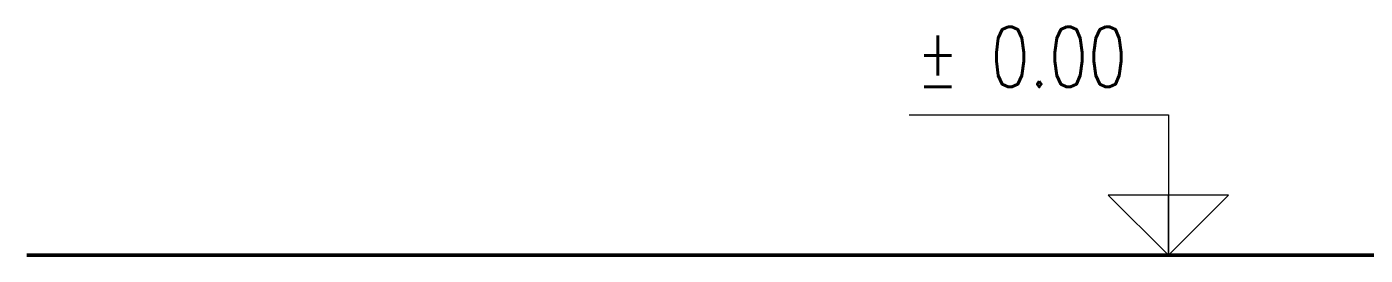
# Model space of a CAD drawing. Extents: x 6529560 to 6558080, y 5579316 to 5588131.
# Drawn here: x 6544051.89 to 6544058.57, y 5579590.9 to 5579592.04 of the extents above; entities that cross this region are included whole.
import ezdxf

# ---------------------------------------------------------------- set-up
doc = ezdxf.new("R2010")
doc.units = 0
doc.header["$MEASUREMENT"] = 0
doc.linetypes.add('GR_SOLID', pattern=[0])
for name, color, linetype, lineweight in [('arch_drzwi i okna_znaczniki', 130, 'CONTINUOUS', 9), ('STRICHART_0_N4', 4, 'GR_SOLID', 50), ('SYMBOL_N0', 7, 'GR_SOLID', 18), ('SYMBOL_N1', 7, 'GR_SOLID', 13)]:
    doc.layers.add(name, color=color, linetype=linetype, lineweight=lineweight)
doc.styles.add('GR_STANDARD', font='simplex.shx')

msp = doc.modelspace()

# ---------------------------------------------------------------- linework, layer by layer
at = {"layer": 'arch_drzwi i okna_znaczniki'}
msp.add_lwpolyline([(6544053.7183, 5579590.9045), (6544070.5421, 5579590.9045)], dxfattribs=at)
at = {"layer": 'STRICHART_0_N4'}
msp.add_line((6544051.8878, 5579590.9045), (6544060.288, 5579590.9045), dxfattribs=at)
at = {"layer": 'SYMBOL_N0', "extrusion": (0, 0, -1)}
msp.add_lwpolyline([(-6544056.2922, 5579591.6045), (-6544057.5855, 5579591.6045), (-6544057.5855, 5579590.9045)], dxfattribs=at)
at = {"layer": 'SYMBOL_N0'}
for points in [[(6544057.5855, 5579591.2045), (6544057.2855, 5579591.2045), (6544057.5855, 5579590.9045), (6544057.5855, 5579591.2045)], [(6544057.5855, 5579591.2045), (6544057.5855, 5579590.9045), (6544057.8855, 5579591.2045), (6544057.5855, 5579591.2045)]]:
    msp.add_lwpolyline(points, dxfattribs=at)

# ---------------------------------------------------------------- texts
at = {"layer": 'SYMBOL_N1', "style": 'GR_STANDARD', "width": 0.757018}
msp.add_text('%%P 0.00', height=0.3, dxfattribs=at).set_placement((6544056.3282, 5579591.7445, 13.8796))

doc.saveas('drawing.dxf')
